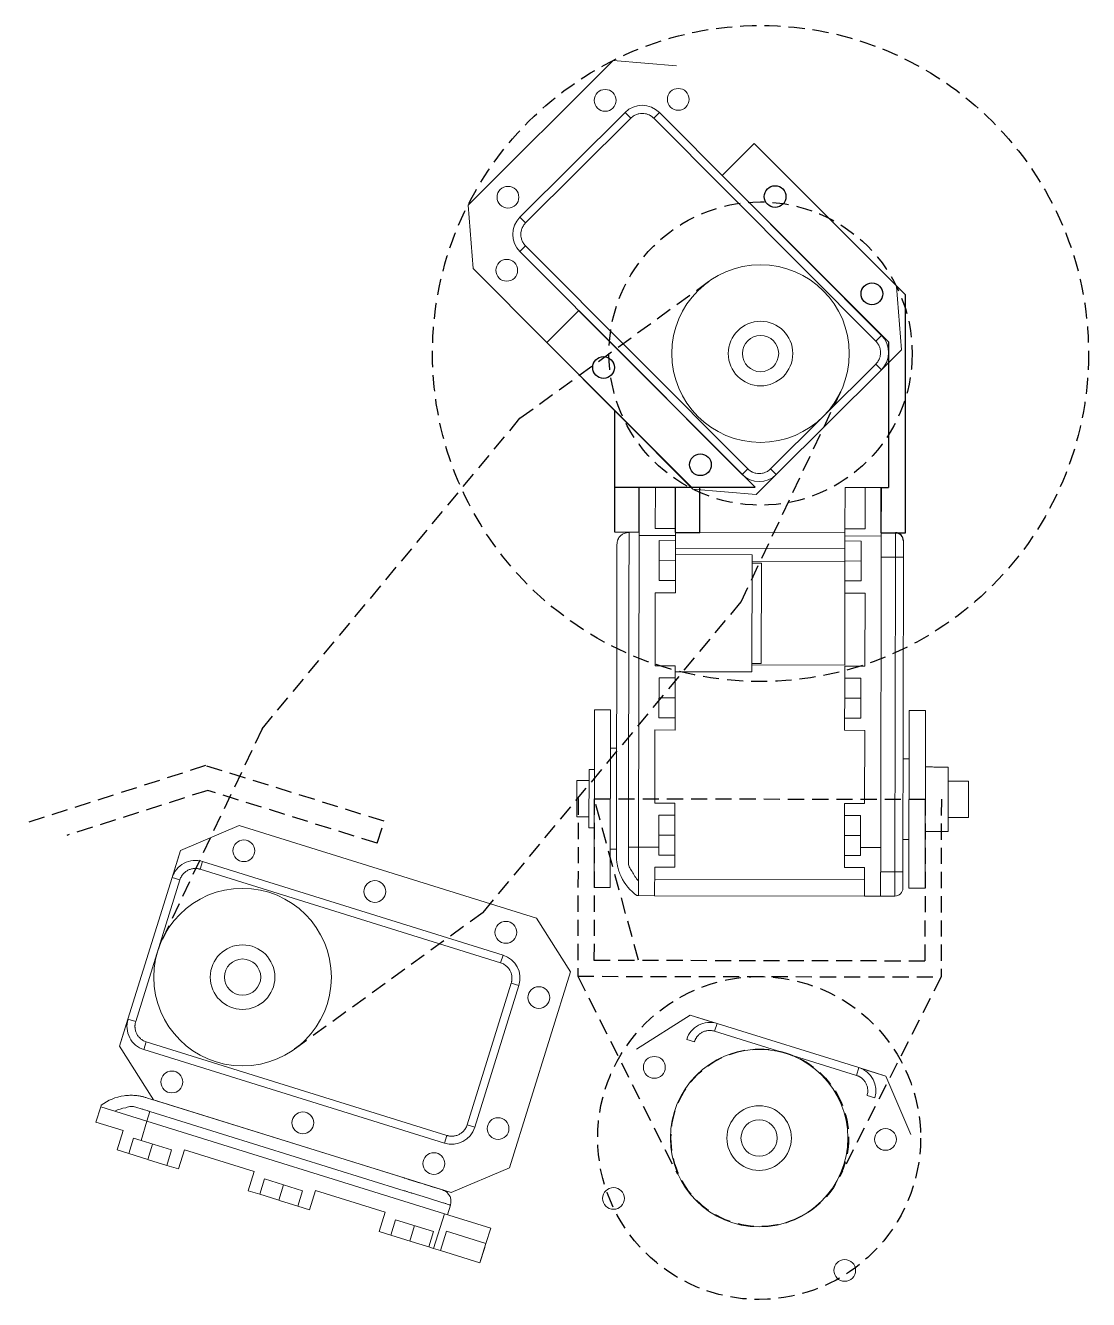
# Model space of a CAD drawing. Header units: millimetres. Extents: x 2045 to 5131, y -377 to 2192.
# Drawn here: x 4292.4 to 4424.1, y 1804.4 to 1962.2 of the extents above; entities that cross this region are included whole.
import ezdxf

# ---------------------------------------------------------------- set-up
doc = ezdxf.new("R2010")
doc.units = ezdxf.units.MM
doc.linetypes.add('ACISOTGL', pattern=[3, 2, -1])
doc.layers.add('Construction', color=1, linetype='ACISOTGL', lineweight=25)

msp = doc.modelspace()

# ---------------------------------------------------------------- linework, layer by layer
for p, q in [((4382.685, 1947.548), (4378.727, 1943.59)), ((4382.685, 1947.548), (4401.448, 1928.785)), ((4378.727, 1943.59), (4399.358, 1922.959)), ((4401.448, 1899.319), (4401.448, 1928.785)), ((4357.005, 1922.887), (4360.972, 1926.84)), ((4360.972, 1926.84), (4382.833, 1904.979)), ((4357.005, 1922.887), (4374.914, 1904.979)), ((4399.358, 1922.959), (4399.358, 1904.925)), ((4365.448, 1899.384), (4365.448, 1914.414)), ((4365.448, 1904.979), (4382.833, 1904.979)), ((4368.448, 1899.379), (4368.458, 1904.979)), ((4372.948, 1899.371), (4372.948, 1904.971)), ((4375.948, 1899.365), (4375.958, 1904.965)), ((4398.448, 1899.325), (4398.448, 1904.925)), ((4398.448, 1904.925), (4399.358, 1904.925)), ((4368.448, 1899.379), (4365.448, 1899.384)), ((4372.948, 1899.371), (4375.948, 1899.365)), ((4398.448, 1899.325), (4401.448, 1899.319))]:
    msp.add_line(p, q)
for centre in [(4385.291, 1940.969), (4397.29, 1928.927), (4364.04, 1919.795), (4376.039, 1907.752)]:
    msp.add_circle(centre, 1.35)
at = {"layer": 'Construction', "color": 7, "linetype": 'Continuous', "lineweight": 15}
for p, q in [((4365.24, 1957.835), (4347.247, 1939.907)), ((4373.087, 1957.184), (4365.24, 1957.835)), ((4366.713, 1951.397), (4353.679, 1938.41)), ((4367.419, 1950.689), (4354.385, 1937.702)), ((4367.419, 1950.689), (4366.713, 1951.397)), ((4370.247, 1950.684), (4370.956, 1951.39)), ((4397.775, 1923.057), (4370.247, 1950.684)), ((4398.483, 1923.763), (4370.956, 1951.39)), ((4347.247, 1939.907), (4347.869, 1932.057)), ((4354.385, 1937.702), (4353.679, 1938.41)), ((4354.379, 1934.873), (4353.671, 1934.168)), ((4354.379, 1934.873), (4381.907, 1907.246)), ((4353.671, 1934.168), (4381.198, 1906.541)), ((4347.869, 1932.057), (4375.114, 1904.713)), ((4400.955, 1921.991), (4400.332, 1929.841)), ((4397.775, 1923.057), (4398.483, 1923.763)), ((4400.955, 1921.991), (4398.475, 1919.52)), ((4400.955, 1921.991), (4399.184, 1920.226)), ((4384.735, 1907.241), (4397.769, 1920.229)), ((4385.441, 1906.533), (4398.475, 1919.52)), ((4397.769, 1920.229), (4398.475, 1919.52)), ((4381.907, 1907.246), (4381.198, 1906.541)), ((4385.441, 1906.533), (4382.962, 1904.063)), ((4385.441, 1906.533), (4384.735, 1907.241)), ((4368.458, 1904.979), (4368.448, 1898.979)), ((4368.458, 1904.979), (4370.458, 1904.975)), ((4370.458, 1904.975), (4370.449, 1899.85)), ((4372.958, 1904.971), (4370.458, 1904.975)), ((4372.958, 1904.971), (4370.458, 1904.975)), ((4372.958, 1904.971), (4370.958, 1904.974)), ((4372.958, 1904.971), (4370.958, 1904.974)), ((4372.958, 1904.971), (4372.949, 1899.846)), ((4384.733, 1905.827), (4382.962, 1904.063)), ((4393.958, 1904.933), (4393.949, 1899.808)), ((4393.958, 1904.933), (4396.458, 1904.928)), ((4393.958, 1904.933), (4395.958, 1904.929)), ((4393.958, 1904.933), (4396.458, 1904.928)), ((4393.958, 1904.933), (4395.958, 1904.929)), ((4396.458, 1904.928), (4396.449, 1899.803)), ((4398.458, 1904.925), (4396.458, 1904.928)), ((4398.458, 1904.925), (4398.447, 1898.925)), ((4375.114, 1904.713), (4382.962, 1904.063)), ((4367.198, 1899.381), (4368.448, 1899.379)), ((4368.448, 1898.979), (4368.378, 1860.379)), ((4368.448, 1898.979), (4372.947, 1898.971)), ((4370.449, 1899.85), (4372.949, 1899.846)), ((4372.947, 1898.971), (4372.946, 1898.346)), ((4372.949, 1899.846), (4372.947, 1898.971)), ((4372.948, 1899.371), (4393.948, 1899.333)), ((4393.947, 1898.933), (4393.946, 1898.308)), ((4393.949, 1899.808), (4393.947, 1898.933)), ((4398.447, 1898.925), (4393.947, 1898.933)), ((4396.449, 1899.803), (4393.949, 1899.808)), ((4398.447, 1898.925), (4398.378, 1860.325)), ((4400.198, 1899.322), (4398.448, 1899.325)), ((4400.198, 1899.322), (4400.193, 1896.322)), ((4365.696, 1897.883), (4365.693, 1896.384)), ((4367.193, 1896.381), (4367.197, 1898.381)), ((4370.946, 1898.349), (4370.937, 1893.399)), ((4372.946, 1898.346), (4370.946, 1898.349)), ((4372.943, 1896.621), (4372.946, 1898.346)), ((4372.945, 1897.371), (4393.945, 1897.333)), ((4393.942, 1895.933), (4393.946, 1898.308)), ((4393.946, 1898.308), (4395.946, 1898.304)), ((4395.946, 1898.304), (4395.937, 1893.354)), ((4367.189, 1894.381), (4367.193, 1896.381)), ((4370.942, 1895.874), (4372.942, 1895.871)), ((4372.943, 1896.621), (4372.937, 1893.396)), ((4382.443, 1896.604), (4372.943, 1896.621)), ((4382.417, 1882.104), (4382.443, 1896.604)), ((4383.591, 1895.562), (4382.441, 1895.564)), ((4382.442, 1895.754), (4393.942, 1895.733)), ((4383.569, 1883.142), (4383.591, 1895.562)), ((4393.942, 1895.733), (4393.937, 1893.358)), ((4393.942, 1895.733), (4393.942, 1895.933)), ((4393.942, 1895.833), (4395.942, 1895.829)), ((4400.193, 1896.322), (4398.443, 1896.325)), ((4400.193, 1896.322), (4400.122, 1857.322)), ((4401.193, 1896.32), (4400.193, 1896.322)), ((4401.193, 1896.32), (4401.122, 1857.32)), ((4365.686, 1892.883), (4365.629, 1860.885)), ((4367.188, 1893.381), (4367.128, 1860.381)), ((4370.937, 1893.399), (4372.937, 1893.396)), ((4372.937, 1893.396), (4372.935, 1891.896)), ((4393.937, 1893.358), (4393.935, 1891.858)), ((4395.937, 1893.354), (4393.937, 1893.358)), ((4370.435, 1891.9), (4370.418, 1882.85)), ((4372.935, 1891.896), (4370.435, 1891.9)), ((4393.935, 1891.858), (4393.919, 1882.933)), ((4393.935, 1891.858), (4396.435, 1891.853)), ((4396.435, 1891.853), (4396.418, 1882.804)), ((4370.418, 1882.85), (4372.918, 1882.846)), ((4372.918, 1882.846), (4372.916, 1881.346)), ((4383.569, 1883.142), (4382.419, 1883.144)), ((4393.919, 1882.933), (4382.419, 1882.954)), ((4393.918, 1882.808), (4393.916, 1881.308)), ((4396.418, 1882.804), (4393.918, 1882.808)), ((4370.916, 1881.35), (4370.907, 1876.4)), ((4372.916, 1881.346), (4370.916, 1881.35)), ((4372.916, 1881.346), (4372.911, 1878.971)), ((4382.417, 1882.104), (4372.917, 1882.121)), ((4393.916, 1881.308), (4393.911, 1878.933)), ((4393.916, 1881.308), (4395.916, 1881.304)), ((4395.916, 1881.304), (4395.907, 1876.354)), ((4372.911, 1878.871), (4370.911, 1878.875)), ((4372.911, 1878.771), (4372.907, 1876.396)), ((4372.911, 1878.971), (4372.911, 1878.771)), ((4393.911, 1878.733), (4393.907, 1876.358)), ((4393.911, 1878.733), (4393.911, 1878.933)), ((4393.911, 1878.833), (4395.911, 1878.829)), ((4362.869, 1855.389), (4362.909, 1877.389)), ((4364.909, 1877.385), (4364.869, 1855.385)), ((4370.907, 1876.4), (4372.907, 1876.396)), ((4372.907, 1876.396), (4372.904, 1874.896)), ((4401.908, 1877.319), (4401.869, 1855.319)), ((4403.869, 1855.315), (4403.908, 1877.315)), ((4370.404, 1874.9), (4370.388, 1865.85)), ((4372.904, 1874.896), (4370.404, 1874.9)), ((4393.907, 1876.358), (4393.904, 1874.858)), ((4393.904, 1874.858), (4396.404, 1874.854)), ((4395.907, 1876.354), (4393.907, 1876.358)), ((4396.404, 1874.854), (4396.388, 1865.804)), ((4406.731, 1862.31), (4406.746, 1870.31)), ((4360.735, 1864.143), (4360.743, 1868.643)), ((4362.232, 1862.79), (4362.245, 1869.99)), ((4409.235, 1864.055), (4409.243, 1868.555)), ((4370.388, 1865.85), (4372.888, 1865.846)), ((4372.888, 1865.846), (4372.885, 1864.346)), ((4393.888, 1865.808), (4393.885, 1864.308)), ((4396.388, 1865.804), (4393.888, 1865.808)), ((4370.885, 1864.35), (4370.878, 1860.375)), ((4372.885, 1864.346), (4370.885, 1864.35)), ((4372.885, 1864.346), (4372.881, 1861.971)), ((4393.885, 1864.308), (4393.881, 1861.933)), ((4393.885, 1864.308), (4395.885, 1864.304)), ((4395.885, 1864.304), (4395.878, 1860.329)), ((4318.876, 1863.063), (4311.631, 1859.977)), ((4355.73, 1851.585), (4318.876, 1863.063)), ((4372.881, 1861.871), (4370.881, 1861.875)), ((4372.88, 1861.771), (4372.876, 1859.396)), ((4372.881, 1861.971), (4372.88, 1861.771)), ((4393.88, 1861.733), (4393.876, 1859.358)), ((4393.88, 1861.733), (4393.881, 1861.933)), ((4393.881, 1861.833), (4395.881, 1861.829)), ((4310.591, 1856.636), (4311.631, 1859.977)), ((4310.888, 1857.59), (4311.631, 1859.977)), ((4367.125, 1858.524), (4367.126, 1859.381)), ((4367.128, 1860.381), (4368.378, 1860.379)), ((4368.378, 1860.379), (4368.367, 1854.379)), ((4368.378, 1860.379), (4370.878, 1860.375)), ((4370.876, 1859.4), (4370.878, 1860.375)), ((4370.876, 1859.4), (4372.876, 1859.396)), ((4372.876, 1859.396), (4372.873, 1857.896)), ((4393.876, 1859.358), (4393.873, 1857.858)), ((4395.876, 1859.354), (4393.876, 1859.358)), ((4395.876, 1859.354), (4395.878, 1860.329)), ((4398.378, 1860.325), (4395.878, 1860.329)), ((4398.378, 1860.325), (4398.367, 1854.325)), ((4314.05, 1857.653), (4314.347, 1858.608)), ((4351.286, 1846.057), (4314.05, 1857.653)), ((4351.583, 1847.012), (4314.347, 1858.608)), ((4370.373, 1857.9), (4370.367, 1854.375)), ((4372.873, 1857.896), (4370.373, 1857.9)), ((4393.873, 1857.858), (4396.373, 1857.854)), ((4396.373, 1857.854), (4396.367, 1854.329)), ((4310.591, 1856.636), (4305.119, 1839.068)), ((4311.545, 1856.338), (4306.074, 1838.771)), ((4310.591, 1856.636), (4311.545, 1856.338)), ((4396.371, 1856.329), (4370.371, 1856.375)), ((4400.122, 1857.322), (4398.372, 1857.325)), ((4400.122, 1857.322), (4400.117, 1854.322)), ((4401.122, 1857.32), (4400.122, 1857.322)), ((4370.367, 1854.375), (4368.367, 1854.379)), ((4396.367, 1854.329), (4370.367, 1854.375)), ((4398.367, 1854.325), (4396.367, 1854.329)), ((4398.367, 1854.325), (4400.117, 1854.322)), ((4359.943, 1844.932), (4355.73, 1851.585)), ((4351.286, 1846.057), (4351.583, 1847.012)), ((4352.39, 1820.681), (4359.943, 1844.932)), ((4347.129, 1825.985), (4352.6, 1843.553)), ((4348.084, 1825.687), (4353.555, 1843.255)), ((4352.6, 1843.553), (4353.555, 1843.255)), ((4304.079, 1835.726), (4305.119, 1839.068)), ((4306.074, 1838.771), (4305.119, 1839.068)), ((4368.102, 1835.373), (4374.755, 1839.586)), ((4378.097, 1838.545), (4374.755, 1839.586)), ((4377.142, 1838.842), (4374.755, 1839.586)), ((4378.097, 1838.545), (4377.8, 1837.59)), ((4378.097, 1838.545), (4395.665, 1833.074)), ((4304.079, 1835.726), (4304.822, 1838.113)), ((4377.8, 1837.59), (4395.368, 1832.119)), ((4304.079, 1835.726), (4308.291, 1829.073)), ((4307.389, 1836.266), (4307.092, 1835.312)), ((4307.389, 1836.266), (4344.625, 1824.67)), ((4375.296, 1836.275), (4374.341, 1836.573)), ((4307.092, 1835.312), (4344.328, 1823.715)), ((4395.368, 1832.119), (4395.665, 1833.074)), ((4399.007, 1832.033), (4395.665, 1833.074)), ((4399.007, 1832.033), (4396.62, 1832.776)), ((4399.007, 1832.033), (4402.092, 1824.788)), ((4308.291, 1829.073), (4345.145, 1817.595)), ((4396.682, 1829.615), (4397.637, 1829.317)), ((4301.15, 1826.322), (4301.745, 1828.231)), ((4307.473, 1826.447), (4301.745, 1828.231)), ((4306.072, 1828.193), (4306.89, 1827.938)), ((4307.845, 1827.641), (4307.473, 1826.447)), ((4339.352, 1817.828), (4307.845, 1827.641)), ((4339.32, 1819.409), (4308.769, 1828.924)), ((4304.515, 1825.274), (4301.15, 1826.322)), ((4307.473, 1826.447), (4306.73, 1824.06)), ((4344.327, 1814.97), (4307.473, 1826.447)), ((4347.129, 1825.985), (4348.084, 1825.687)), ((4303.772, 1822.887), (4304.515, 1825.274)), ((4305.799, 1824.35), (4305.204, 1822.441)), ((4305.799, 1824.35), (4306.73, 1824.06)), ((4344.625, 1824.67), (4344.328, 1823.715)), ((4305.204, 1822.441), (4303.772, 1822.887)), ((4310.525, 1822.878), (4306.73, 1824.06)), ((4307.567, 1821.705), (4308.162, 1823.614)), ((4309.93, 1820.969), (4310.525, 1822.878)), ((4312.106, 1822.91), (4311.363, 1820.523)), ((4320.747, 1820.219), (4312.106, 1822.91)), ((4307.472, 1821.734), (4305.204, 1822.441)), ((4307.663, 1821.675), (4307.472, 1821.734)), ((4309.93, 1820.969), (4307.663, 1821.675)), ((4311.363, 1820.523), (4309.93, 1820.969)), ((4320.003, 1817.832), (4320.747, 1820.219)), ((4345.145, 1817.595), (4352.39, 1820.681)), ((4322.03, 1819.295), (4321.435, 1817.386)), ((4326.756, 1817.823), (4322.03, 1819.295)), ((4323.798, 1816.65), (4324.393, 1818.559)), ((4344.094, 1817.923), (4342.663, 1818.368)), ((4321.435, 1817.386), (4320.003, 1817.832)), ((4323.703, 1816.68), (4321.435, 1817.386)), ((4323.894, 1816.62), (4323.703, 1816.68)), ((4326.161, 1815.914), (4323.894, 1816.62)), ((4326.161, 1815.914), (4326.756, 1817.823)), ((4328.337, 1817.855), (4327.594, 1815.468)), ((4336.978, 1815.164), (4328.337, 1817.855)), ((4340.307, 1817.531), (4342.217, 1816.936)), ((4342.217, 1816.936), (4344.126, 1816.341)), ((4327.594, 1815.468), (4326.161, 1815.914)), ((4336.234, 1812.777), (4336.978, 1815.164)), ((4344.327, 1814.97), (4342.989, 1810.673)), ((4350.056, 1813.186), (4344.327, 1814.97)), ((4345.081, 1816.044), (4344.709, 1814.851)), ((4338.261, 1814.241), (4337.666, 1812.331)), ((4342.987, 1812.769), (4338.261, 1814.241)), ((4340.624, 1813.505), (4340.03, 1811.595)), ((4337.666, 1812.331), (4336.234, 1812.777)), ((4340.746, 1811.372), (4337.666, 1812.331)), ((4342.393, 1810.859), (4342.987, 1812.769)), ((4344.568, 1812.8), (4343.825, 1810.413)), ((4349.461, 1811.276), (4344.568, 1812.8)), ((4350.056, 1813.186), (4349.461, 1811.276)), ((4340.746, 1811.372), (4342.393, 1810.859)), ((4342.989, 1810.673), (4342.393, 1810.859)), ((4343.825, 1810.413), (4342.989, 1810.673)), ((4348.718, 1808.889), (4343.825, 1810.413)), ((4348.718, 1808.889), (4349.461, 1811.276)), ((4348.718, 1808.889), (4349.461, 1811.276)), ((4348.718, 1808.889), (4349.313, 1810.799)), ((4348.718, 1808.889), (4349.313, 1810.799))]:
    msp.add_line(p, q, dxfattribs=at)
at = {"layer": 'Construction'}
for p, q in [((4353.685, 1913.51), (4377.032, 1930.433)), ((4381.068, 1890.76), (4393.427, 1916.813)), ((4321.733, 1875.051), (4353.685, 1913.51)), ((4349.115, 1852.301), (4381.068, 1890.76)), ((4321.733, 1875.051), (4309.374, 1848.998)), ((4314.734, 1870.48), (4292.417, 1863.357)), ((4336.847, 1863.593), (4314.734, 1870.48)), ((4314.994, 1867.414), (4297.55, 1861.846)), ((4335.999, 1860.872), (4314.994, 1867.414)), ((4335.999, 1860.872), (4336.847, 1863.593)), ((4349.115, 1852.301), (4325.768, 1835.377))]:
    msp.add_line(p, q, dxfattribs=at)
at = {"layer": 'Construction', "color": 5}
for p, q in [((4360.889, 1866.393), (4360.849, 1844.393)), ((4362.889, 1866.389), (4362.853, 1846.389)), ((4368.353, 1846.379), (4362.889, 1866.389)), ((4403.889, 1866.315), (4403.853, 1846.315)), ((4405.889, 1866.311), (4405.849, 1844.311)), ((4362.853, 1846.389), (4403.853, 1846.315)), ((4360.849, 1844.393), (4405.849, 1844.311)), ((4360.849, 1844.393), (4373.182, 1819.886)), ((4405.849, 1844.311), (4393.427, 1819.849))]:
    msp.add_line(p, q, dxfattribs=at)
at = {"layer": 'Construction', "color": 1}
msp.add_line((4362.889, 1866.389), (4403.889, 1866.315), dxfattribs=at)
at = {"layer": 'Construction'}
msp.add_circle((4383.488, 1921.527), 40.636, dxfattribs=at)
at = {"layer": 'Construction', "color": 7, "linetype": 'Continuous', "lineweight": 15}
for centre, radius in [((4364.241, 1952.887), 1.35), ((4373.292, 1953.012), 1.35), ((4352.198, 1940.888), 1.35), ((4385.291, 1940.969), 1.35), ((4352.04, 1931.837), 1.35), ((4383.488, 1921.527), 11), ((4397.29, 1928.927), 1.35), ((4383.488, 1921.527), 4), ((4383.488, 1921.527), 2.25), ((4364.04, 1919.795), 1.35), ((4376.039, 1907.752), 1.35), ((4319.476, 1859.943), 1.35), ((4335.707, 1854.888), 1.35), ((4319.312, 1844.284), 11), ((4351.938, 1849.834), 1.35), ((4319.312, 1844.284), 4), ((4319.312, 1844.284), 2.25), ((4356.02, 1841.754), 1.35), ((4383.313, 1824.352), 11), ((4370.329, 1833.109), 1.35), ((4310.556, 1831.3), 1.35), ((4326.787, 1826.245), 1.35), ((4383.313, 1824.352), 4), ((4350.966, 1825.523), 1.35), ((4383.313, 1824.352), 2.25), ((4398.973, 1824.188), 1.35), ((4343.018, 1821.19), 1.35), ((4365.275, 1816.878), 1.35), ((4393.918, 1807.957), 1.35)]:
    msp.add_circle(centre, radius, dxfattribs=at)
at = {"layer": 'Construction', "color": 1}
for centre, radius in [((4383.488, 1921.527), 18.784), ((4383.313, 1824.352), 20)]:
    msp.add_circle(centre, radius, dxfattribs=at)
at = {"layer": 'Construction', "color": 5}
msp.add_circle((4383.389, 1824.375), 11, dxfattribs=at)
at = {"layer": 'Construction', "color": 7, "linetype": 'Continuous', "lineweight": 15}
for centre, radius, start, end in [((4368.83, 1949.272), 3, 44.89664, 134.89664), ((4355.796, 1936.285), 3, 134.89664, 224.89664), ((4396.358, 1921.645), 3, 314.89664, 44.89664), ((4383.324, 1908.658), 3, 224.89664, 314.89664), ((4313.455, 1855.744), 3, 72.70195, 162.70195), ((4371.803, 1859.373), 6.177, 205.21377, 233.9398), ((4400.119, 1855.322), 1, 269.89664, 359.89664), ((4350.691, 1844.147), 3, 342.70195, 72.70195), ((4307.984, 1838.176), 3, 162.70195, 252.70195), ((4377.205, 1835.681), 3, 72.70195, 162.70195), ((4394.773, 1830.209), 3, 342.70195, 72.70195), ((4305.499, 1823.473), 6.177, 98.01908, 126.74511), ((4345.22, 1826.579), 3, 252.70195, 342.70195)]:
    msp.add_arc(centre, radius, start, end, dxfattribs=at)
at = {"layer": 'Construction', "color": 5}
msp.add_arc((4383.488, 1921.527), 11, 314.88512, 314.90816, dxfattribs=at)
at = {"layer": 'Construction', "color": 7, "linetype": 'Continuous'}
msp.add_arc((4400.196, 1898.322), 1, 359.89664, 89.89664, dxfattribs=at)
at = {"layer": 'Construction', "color": 7, "linetype": 'Continuous', "lineweight": 15}
for points, knots in [([(4370.247, 1950.684), (4370.217, 1950.713), (4370.156, 1950.772), (4370.059, 1950.852), (4369.958, 1950.926), (4369.853, 1950.993), (4369.743, 1951.054), (4369.544, 1951.148), (4369.243, 1951.244), (4368.834, 1951.286), (4368.426, 1951.246), (4368.084, 1951.138), (4367.813, 1951), (4367.603, 1950.86), (4367.48, 1950.746), (4367.419, 1950.689)], [0, 0, 0, 0, 0.0403222, 0.0803171, 0.1201425, 0.159958, 0.1999236, 0.2401972, 0.3700419, 0.5000573, 0.629902, 0.7599174, 0.8400454, 0.9196463, 1, 1, 1, 1]), ([(4354.385, 1937.702), (4354.355, 1937.671), (4354.297, 1937.611), (4354.217, 1937.514), (4354.143, 1937.413), (4354.075, 1937.307), (4354.015, 1937.197), (4353.921, 1936.998), (4353.824, 1936.697), (4353.783, 1936.289), (4353.822, 1935.88), (4353.931, 1935.538), (4354.068, 1935.268), (4354.208, 1935.058), (4354.322, 1934.935), (4354.379, 1934.873)], [0, 0, 0, 0, 0.0403222, 0.0803171, 0.1201425, 0.159958, 0.1999236, 0.2401972, 0.3700419, 0.5000573, 0.629902, 0.7599174, 0.8400454, 0.9196463, 1, 1, 1, 1]), ([(4397.769, 1920.229), (4397.799, 1920.259), (4397.857, 1920.319), (4397.937, 1920.416), (4398.011, 1920.517), (4398.078, 1920.623), (4398.139, 1920.733), (4398.233, 1920.932), (4398.33, 1921.233), (4398.371, 1921.642), (4398.331, 1922.05), (4398.223, 1922.392), (4398.086, 1922.663), (4397.946, 1922.873), (4397.832, 1922.995), (4397.775, 1923.057)], [0, 0, 0, 0, 0.0403222, 0.0803171, 0.1201425, 0.159958, 0.1999236, 0.2401972, 0.3700419, 0.5000573, 0.629902, 0.7599174, 0.8400454, 0.9196463, 1, 1, 1, 1]), ([(4381.907, 1907.246), (4381.937, 1907.217), (4381.998, 1907.159), (4382.095, 1907.079), (4382.196, 1907.005), (4382.301, 1906.937), (4382.411, 1906.877), (4382.61, 1906.783), (4382.911, 1906.686), (4383.32, 1906.645), (4383.728, 1906.684), (4384.07, 1906.793), (4384.341, 1906.93), (4384.551, 1907.07), (4384.674, 1907.184), (4384.735, 1907.241)], [0, 0, 0, 0, 0.04032222, 0.08031714, 0.12014249, 0.15995801, 0.19992356, 0.24019724, 0.37004189, 0.50005725, 0.62990199, 0.75991743, 0.84004545, 0.91964627, 1, 1, 1, 1]), ([(4365.696, 1897.883), (4365.701, 1897.977), (4365.714, 1898.176), (4365.778, 1898.411), (4365.852, 1898.536), (4365.871, 1898.569)], [0, 0, 0, 0, 0.3971375, 0.8406945, 1, 1, 1, 1]), ([(4366.052, 1898.849), (4366.042, 1898.837), (4365.98, 1898.769), (4365.873, 1898.599), (4365.752, 1898.317), (4365.732, 1898.091), (4365.722, 1897.968)], [0, 0, 0, 0, 0.050132, 0.2955176, 0.6187189, 1, 1, 1, 1]), ([(4367.215, 1899.365), (4367.138, 1899.361), (4366.992, 1899.352), (4366.733, 1899.298), (4366.425, 1899.178), (4366.202, 1899.023), (4366.078, 1898.879), (4366.052, 1898.849)], [0, 0, 0, 0, 0.1677828, 0.3204249, 0.5757663, 0.9127774, 1, 1, 1, 1]), ([(4367.197, 1898.381), (4367.197, 1898.513), (4367.197, 1898.775), (4367.198, 1899.102), (4367.198, 1899.309), (4367.198, 1899.336), (4367.198, 1899.346)], [0, 0, 0, 0, 0.2825843, 0.5651687, 0.847753, 1, 1, 1, 1]), ([(4401.196, 1898.32), (4401.196, 1898.319), (4401.196, 1898.318), (4401.196, 1898.305), (4401.196, 1898.286), (4401.196, 1898.259), (4401.196, 1898.223), (4401.196, 1898.149), (4401.196, 1898.004), (4401.195, 1897.744), (4401.195, 1897.426), (4401.194, 1897.108), (4401.194, 1896.819), (4401.193, 1896.571), (4401.193, 1896.404), (4401.193, 1896.32)], [0, 0, 0, 0, 0.0403222, 0.0803171, 0.1201425, 0.159958, 0.1999236, 0.2401972, 0.3700419, 0.5000573, 0.629902, 0.7599174, 0.8400454, 0.9196463, 1, 1, 1, 1]), ([(4365.693, 1896.384), (4365.691, 1895.456), (4365.69, 1894.565), (4365.687, 1893.253), (4365.686, 1892.884), (4365.686, 1892.884)], [0, 0, 0, 0, 0.5, 0.5, 1, 1, 1, 1]), ([(4367.188, 1893.381), (4367.188, 1893.513), (4367.188, 1893.775), (4367.189, 1894.102), (4367.189, 1894.309), (4367.189, 1894.336), (4367.189, 1894.346)], [0, 0, 0, 0, 0.2825844, 0.5651689, 0.8477533, 1, 1, 1, 1]), ([(4365.626, 1859.384), (4365.626, 1859.324), (4365.627, 1859.205), (4365.635, 1859.021), (4365.649, 1858.834), (4365.668, 1858.643), (4365.695, 1858.448), (4365.728, 1858.25), (4365.776, 1858.009), (4365.847, 1857.725), (4365.947, 1857.398), (4366.068, 1857.067), (4366.165, 1856.851), (4366.215, 1856.742)], [0, 0, 0, 0, 0.070877, 0.1420784, 0.2137175, 0.285906, 0.3587527, 0.4323636, 0.5068416, 0.6264285, 0.748243, 0.872652, 1, 1, 1, 1]), ([(4367.126, 1859.381), (4367.126, 1859.381), (4367.126, 1859.403), (4367.126, 1859.5), (4367.127, 1859.577), (4367.127, 1859.772), (4367.127, 1859.89), (4367.127, 1860.136), (4367.128, 1860.263), (4367.128, 1860.381)], [0, 0, 0, 0, 0.25, 0.25, 0.5, 0.5, 0.75, 0.75, 1, 1, 1, 1]), ([(4314.05, 1857.653), (4314.009, 1857.665), (4313.928, 1857.689), (4313.805, 1857.714), (4313.681, 1857.732), (4313.556, 1857.743), (4313.431, 1857.745), (4313.211, 1857.735), (4312.899, 1857.68), (4312.519, 1857.526), (4312.176, 1857.301), (4311.924, 1857.045), (4311.749, 1856.798), (4311.629, 1856.576), (4311.573, 1856.418), (4311.545, 1856.338)], [0, 0, 0, 0, 0.04032222, 0.08031714, 0.12014249, 0.15995801, 0.19992356, 0.24019724, 0.37004189, 0.50005725, 0.62990199, 0.75991743, 0.84004545, 0.91964627, 1, 1, 1, 1]), ([(4367.572, 1857.381), (4367.42, 1857.565), (4367.304, 1857.761), (4367.156, 1858.152), (4367.124, 1858.347), (4367.125, 1858.524)], [0, 0, 0, 0, 0.5, 0.5, 1, 1, 1, 1]), ([(4401.122, 1857.32), (4401.122, 1857.278), (4401.122, 1857.194), (4401.122, 1857.069), (4401.122, 1856.945), (4401.122, 1856.823), (4401.121, 1856.702), (4401.121, 1856.495), (4401.12, 1856.214), (4401.12, 1855.896), (4401.119, 1855.636), (4401.119, 1855.472), (4401.119, 1855.378), (4401.119, 1855.329), (4401.119, 1855.323), (4401.119, 1855.32)], [0, 0, 0, 0, 0.04032222, 0.08031714, 0.12014249, 0.15995801, 0.19992356, 0.24019724, 0.37004189, 0.50005725, 0.62990199, 0.75991743, 0.84004545, 0.91964627, 1, 1, 1, 1]), ([(4352.6, 1843.553), (4352.612, 1843.593), (4352.636, 1843.674), (4352.661, 1843.797), (4352.68, 1843.921), (4352.69, 1844.046), (4352.692, 1844.171), (4352.682, 1844.391), (4352.628, 1844.703), (4352.474, 1845.083), (4352.248, 1845.426), (4351.993, 1845.678), (4351.745, 1845.853), (4351.523, 1845.973), (4351.365, 1846.029), (4351.286, 1846.057)], [0, 0, 0, 0, 0.0403222, 0.0803171, 0.1201425, 0.159958, 0.1999236, 0.2401972, 0.3700419, 0.5000573, 0.629902, 0.7599174, 0.8400454, 0.9196463, 1, 1, 1, 1]), ([(4306.074, 1838.771), (4306.062, 1838.73), (4306.039, 1838.649), (4306.013, 1838.526), (4305.995, 1838.402), (4305.985, 1838.277), (4305.983, 1838.152), (4305.992, 1837.932), (4306.047, 1837.62), (4306.201, 1837.24), (4306.427, 1836.897), (4306.682, 1836.645), (4306.93, 1836.47), (4307.152, 1836.35), (4307.31, 1836.294), (4307.389, 1836.266)], [0, 0, 0, 0, 0.0403222, 0.0803171, 0.1201425, 0.159958, 0.1999236, 0.2401972, 0.3700419, 0.5000573, 0.629902, 0.7599174, 0.8400454, 0.9196463, 1, 1, 1, 1]), ([(4375.296, 1836.275), (4375.309, 1836.315), (4375.335, 1836.395), (4375.384, 1836.511), (4375.439, 1836.623), (4375.502, 1836.732), (4375.571, 1836.837), (4375.704, 1837.012), (4375.926, 1837.237), (4376.269, 1837.463), (4376.65, 1837.617), (4377.003, 1837.679), (4377.306, 1837.683), (4377.557, 1837.656), (4377.719, 1837.612), (4377.8, 1837.59)], [0, 0, 0, 0, 0.04032222, 0.08031714, 0.12014249, 0.15995801, 0.19992356, 0.24019724, 0.37004189, 0.50005725, 0.62990199, 0.75991743, 0.84004545, 0.91964627, 1, 1, 1, 1]), ([(4395.368, 1832.119), (4395.408, 1832.106), (4395.487, 1832.079), (4395.603, 1832.03), (4395.716, 1831.975), (4395.824, 1831.913), (4395.929, 1831.843), (4396.104, 1831.71), (4396.33, 1831.488), (4396.556, 1831.146), (4396.71, 1830.765), (4396.772, 1830.412), (4396.776, 1830.108), (4396.749, 1829.858), (4396.705, 1829.696), (4396.682, 1829.615)], [0, 0, 0, 0, 0.0403222, 0.0803171, 0.1201425, 0.159958, 0.1999236, 0.2401972, 0.3700419, 0.5000573, 0.629902, 0.7599174, 0.8400454, 0.9196463, 1, 1, 1, 1]), ([(4307.336, 1829.37), (4307.279, 1829.387), (4307.165, 1829.422), (4306.987, 1829.469), (4306.804, 1829.511), (4306.616, 1829.549), (4306.422, 1829.581), (4306.223, 1829.608), (4305.978, 1829.633), (4305.686, 1829.65), (4305.344, 1829.651), (4304.993, 1829.633), (4304.757, 1829.604), (4304.638, 1829.589)], [0, 0, 0, 0, 0.070877, 0.1420784, 0.2137175, 0.285906, 0.3587527, 0.4323636, 0.5068416, 0.6264285, 0.748243, 0.872652, 1, 1, 1, 1]), ([(4304.847, 1828.104), (4305.068, 1828.194), (4305.29, 1828.247), (4305.707, 1828.273), (4305.902, 1828.246), (4306.072, 1828.193)], [0, 0, 0, 0, 0.5, 0.5, 1, 1, 1, 1]), ([(4306.89, 1827.938), (4306.89, 1827.938), (4306.911, 1827.931), (4307.004, 1827.902), (4307.077, 1827.88), (4307.263, 1827.822), (4307.376, 1827.787), (4307.611, 1827.713), (4307.732, 1827.676), (4307.845, 1827.641)], [0, 0, 0, 0, 0.25, 0.25, 0.5, 0.5, 0.75, 0.75, 1, 1, 1, 1]), ([(4344.625, 1824.67), (4344.666, 1824.658), (4344.746, 1824.635), (4344.869, 1824.609), (4344.993, 1824.591), (4345.118, 1824.581), (4345.244, 1824.578), (4345.463, 1824.588), (4345.775, 1824.643), (4346.156, 1824.797), (4346.499, 1825.023), (4346.75, 1825.278), (4346.926, 1825.526), (4347.046, 1825.747), (4347.101, 1825.905), (4347.129, 1825.985)], [0, 0, 0, 0, 0.0403222, 0.0803171, 0.1201425, 0.159958, 0.1999236, 0.2401972, 0.3700419, 0.5000573, 0.629902, 0.7599174, 0.8400454, 0.9196463, 1, 1, 1, 1]), ([(4342.663, 1818.368), (4341.776, 1818.644), (4340.926, 1818.909), (4339.673, 1819.3), (4339.321, 1819.409), (4339.321, 1819.409)], [0, 0, 0, 0, 0.5, 0.5, 1, 1, 1, 1]), ([(4339.352, 1817.828), (4339.478, 1817.789), (4339.728, 1817.711), (4340.041, 1817.614), (4340.238, 1817.552), (4340.264, 1817.544), (4340.274, 1817.541)], [0, 0, 0, 0, 0.2825844, 0.5651689, 0.8477533, 1, 1, 1, 1]), ([(4344.094, 1817.923), (4344.182, 1817.889), (4344.368, 1817.818), (4344.574, 1817.688), (4344.672, 1817.58), (4344.698, 1817.552)], [0, 0, 0, 0, 0.3971375, 0.8406945, 1, 1, 1, 1]), ([(4345.06, 1816.033), (4345.079, 1816.108), (4345.114, 1816.25), (4345.139, 1816.514), (4345.115, 1816.843), (4345.033, 1817.102), (4344.932, 1817.263), (4344.698, 1817.552)], [0, 0, 0, 0, 0.1677828, 0.3204249, 0.5757663, 0.9127774, 1, 1, 1, 1]), ([(4344.126, 1816.341), (4344.251, 1816.302), (4344.502, 1816.224), (4344.814, 1816.127), (4345.012, 1816.066), (4345.038, 1816.058), (4345.047, 1816.055)], [0, 0, 0, 0, 0.2825843, 0.5651687, 0.847753, 1, 1, 1, 1])]:
    msp.add_open_spline(points, degree=3, knots=knots, dxfattribs=at)
for points, degree in [([(4365.995, 1898.775), (4366.073, 1898.866)], 1), ([(4367.198, 1899.346), (4367.198, 1899.381)], 1), ([(4367.189, 1894.346), (4367.189, 1894.381)], 1), ([(4362.909, 1877.389), (4364.909, 1877.385)], 1), ([(4403.908, 1877.315), (4401.908, 1877.319)], 1), ([(4364.9, 1872.635), (4365.65, 1872.634)], 1), ([(4401.898, 1871.319), (4401.148, 1871.32)], 1), ([(4406.746, 1870.31), (4403.896, 1870.315)], 1), ([(4360.743, 1868.643), (4362.243, 1868.64)], 1), ([(4362.245, 1869.99), (4362.895, 1869.989)], 1), ([(4409.243, 1868.555), (4406.743, 1868.56)], 1), ([(4362.235, 1864.14), (4360.735, 1864.143)], 1), ([(4406.735, 1864.06), (4409.235, 1864.055)], 1), ([(4362.882, 1862.789), (4362.232, 1862.79)], 1), ([(4403.881, 1862.315), (4406.731, 1862.31)], 1), ([(4365.629, 1860.884), (4365.629, 1860.884), (4365.628, 1860.324), (4365.626, 1859.384)], 3), ([(4401.13, 1861.32), (4401.88, 1861.319)], 1), ([(4365.627, 1860.134), (4364.877, 1860.135)], 1), ([(4368.37, 1856.196), (4368.045, 1856.548), (4367.776, 1856.947), (4367.572, 1857.381)], 3), ([(4364.869, 1855.385), (4362.869, 1855.389)], 1), ([(4368.167, 1854.379), (4368.167, 1854.379), (4368.243, 1854.379), (4368.367, 1854.379)], 3), ([(4401.869, 1855.319), (4403.869, 1855.315)], 1), ([(4308.768, 1828.924), (4308.768, 1828.924), (4308.233, 1829.091), (4307.336, 1829.37)], 3), ([(4301.804, 1828.422), (4301.804, 1828.422), (4301.781, 1828.349), (4301.745, 1828.231)], 3), ([(4303.48, 1827.691), (4303.912, 1827.898), (4304.373, 1828.037), (4304.847, 1828.104)], 3), ([(4340.274, 1817.541), (4340.307, 1817.531)], 1), ([(4345.047, 1816.055), (4345.081, 1816.044)], 1)]:
    msp.add_open_spline(points, degree=degree, dxfattribs=at)

doc.saveas('drawing.dxf')
